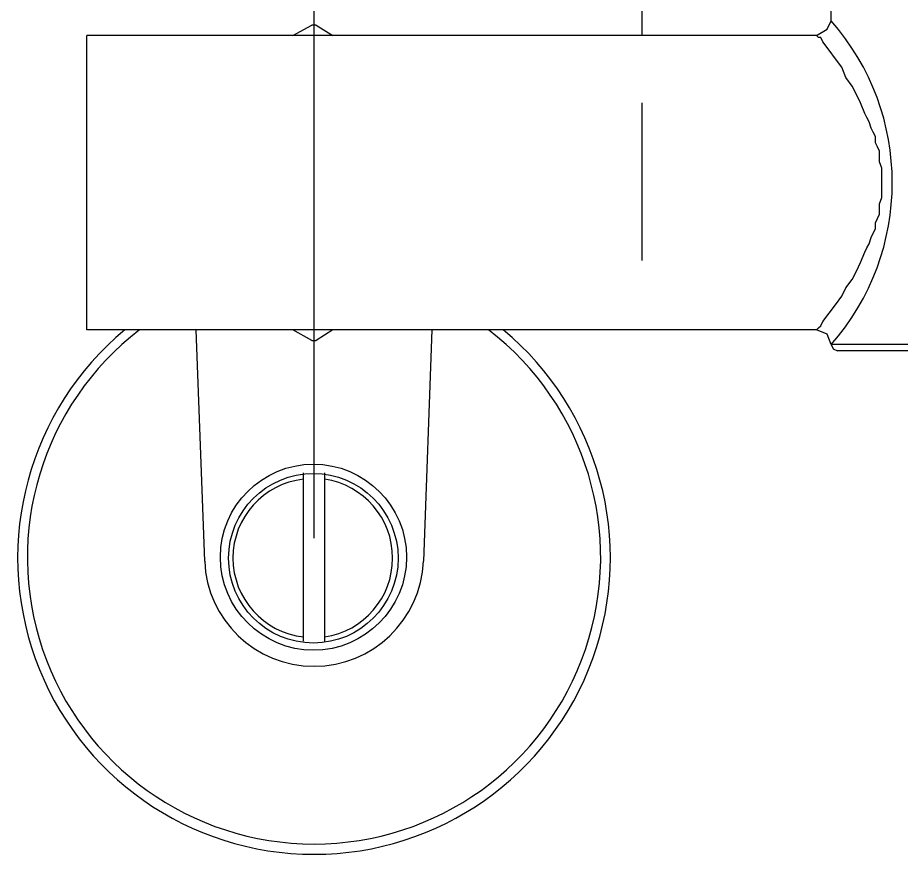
# Model space of a CAD drawing. Header units: millimetres. Extents: x 1.34 to 8.68, y 2.73 to 10.24.
# Drawn here: x 1.344 to 2.044, y 5.319 to 5.982 of the extents above; entities that cross this region are included whole.
import ezdxf

# ---------------------------------------------------------------- set-up
doc = ezdxf.new("R2010")
doc.units = ezdxf.units.MM
doc.layers.add('PDF2_형상', color=7, linetype='Continuous')

msp = doc.modelspace()

# ---------------------------------------------------------------- linework, layer by layer
at = {"layer": 'PDF2_형상', "lineweight": 25}
for points in [[(1.57875, 5.56976), (1.57875, 6.77476)], [(1.83875, 5.9681), (1.83875, 6.28976)], [(1.98875, 5.97976), (1.98875, 6.14476)], [(1.56208, 5.9681), (1.57708, 5.97643)], [(1.58041, 5.97643), (1.57708, 5.97643)], [(1.58041, 5.97643), (1.59375, 5.9681)], [(1.97708, 5.9681), (1.98541, 5.9731), (1.98875, 5.97976)], [(1.39875, 5.73476), (1.39875, 5.9681)], [(1.97708, 5.9681), (1.39875, 5.9681)], [(1.82375, 5.9681), (1.80041, 5.9681)], [(2.02875, 5.85143), (2.02875, 5.85476), (2.02875, 5.85976), (2.02875, 5.8631), (2.02708, 5.8681), (2.02708, 5.87143), (2.02708, 5.87643), (2.02541, 5.87976), (2.02375, 5.8831), (2.02375, 5.8881), (2.02208, 5.89143), (2.02041, 5.89476), (2.01875, 5.89976), (2.01708, 5.9031), (2.01541, 5.90643), (2.01208, 5.91476), (2.00875, 5.92143), (2.00541, 5.9281), (2.00041, 5.93476), (1.99708, 5.9431), (1.99208, 5.94976), (1.98708, 5.95643), (1.98208, 5.9631), (1.98041, 5.96643), (1.97875, 5.96643), (1.97708, 5.9681)], [(1.83875, 5.78976), (1.83875, 5.91476)], [(1.97708, 5.73476), (1.97875, 5.73643), (1.98041, 5.7381), (1.98208, 5.74143), (1.98708, 5.7481), (1.99208, 5.75476), (1.99708, 5.76143), (2.00041, 5.7681), (2.00541, 5.77476), (2.00875, 5.78143), (2.01208, 5.7881), (2.01541, 5.79643), (2.01708, 5.79976), (2.01875, 5.8031), (2.02041, 5.8081), (2.02208, 5.81143), (2.02375, 5.81476), (2.02375, 5.81976), (2.02541, 5.8231), (2.02708, 5.82643), (2.02708, 5.83143), (2.02708, 5.83476), (2.02875, 5.83976), (2.02875, 5.8431), (2.02875, 5.8481), (2.02875, 5.85143)], [(1.97708, 5.73476), (1.39875, 5.73476)], [(1.49208, 5.55143), (1.48541, 5.73476)], [(1.57708, 5.72643), (1.56208, 5.73476)], [(1.59375, 5.73476), (1.58041, 5.72643)], [(1.67208, 5.73476), (1.66541, 5.55143)], [(1.82375, 5.73476), (1.80041, 5.73476)], [(1.98875, 5.7231), (1.98541, 5.73143), (1.97708, 5.73476)], [(1.57708, 5.72643), (1.58041, 5.72643)], [(2.05541, 5.7231), (1.98875, 5.7231)], [(1.98875, 5.7231), (1.99041, 5.71976), (1.99375, 5.7181)], [(2.05541, 5.7181), (1.99375, 5.7181)], [(1.57041, 5.4881), (1.57041, 5.62143)], [(1.58708, 5.62143), (1.58708, 5.4881)]]:
    msp.add_lwpolyline(points, dxfattribs=at)
for centre, radius in [((1.57832, 5.5546), 0.07376), ((1.57822, 5.55375), 0.0672)]:
    msp.add_circle(centre, radius, dxfattribs=at)
for centre, radius, start, end in [((1.8428, 5.85143), 0.19435, 318.67462, 41.32538), ((1.57875, 5.55397), 0.23492, 129.6812, 50.3188), ((1.57875, 5.55447), 0.22725, 127.4973, 52.5027), ((1.57736, 5.55393), 0.06288, 96.34021, 263.65979), ((1.57791, 5.55393), 0.06317, 278.34389, 81.65611), ((1.57875, 5.55483), 0.08673, 182.2466, 357.7534)]:
    msp.add_arc(centre, radius, start, end, dxfattribs=at)

doc.saveas('drawing.dxf')
